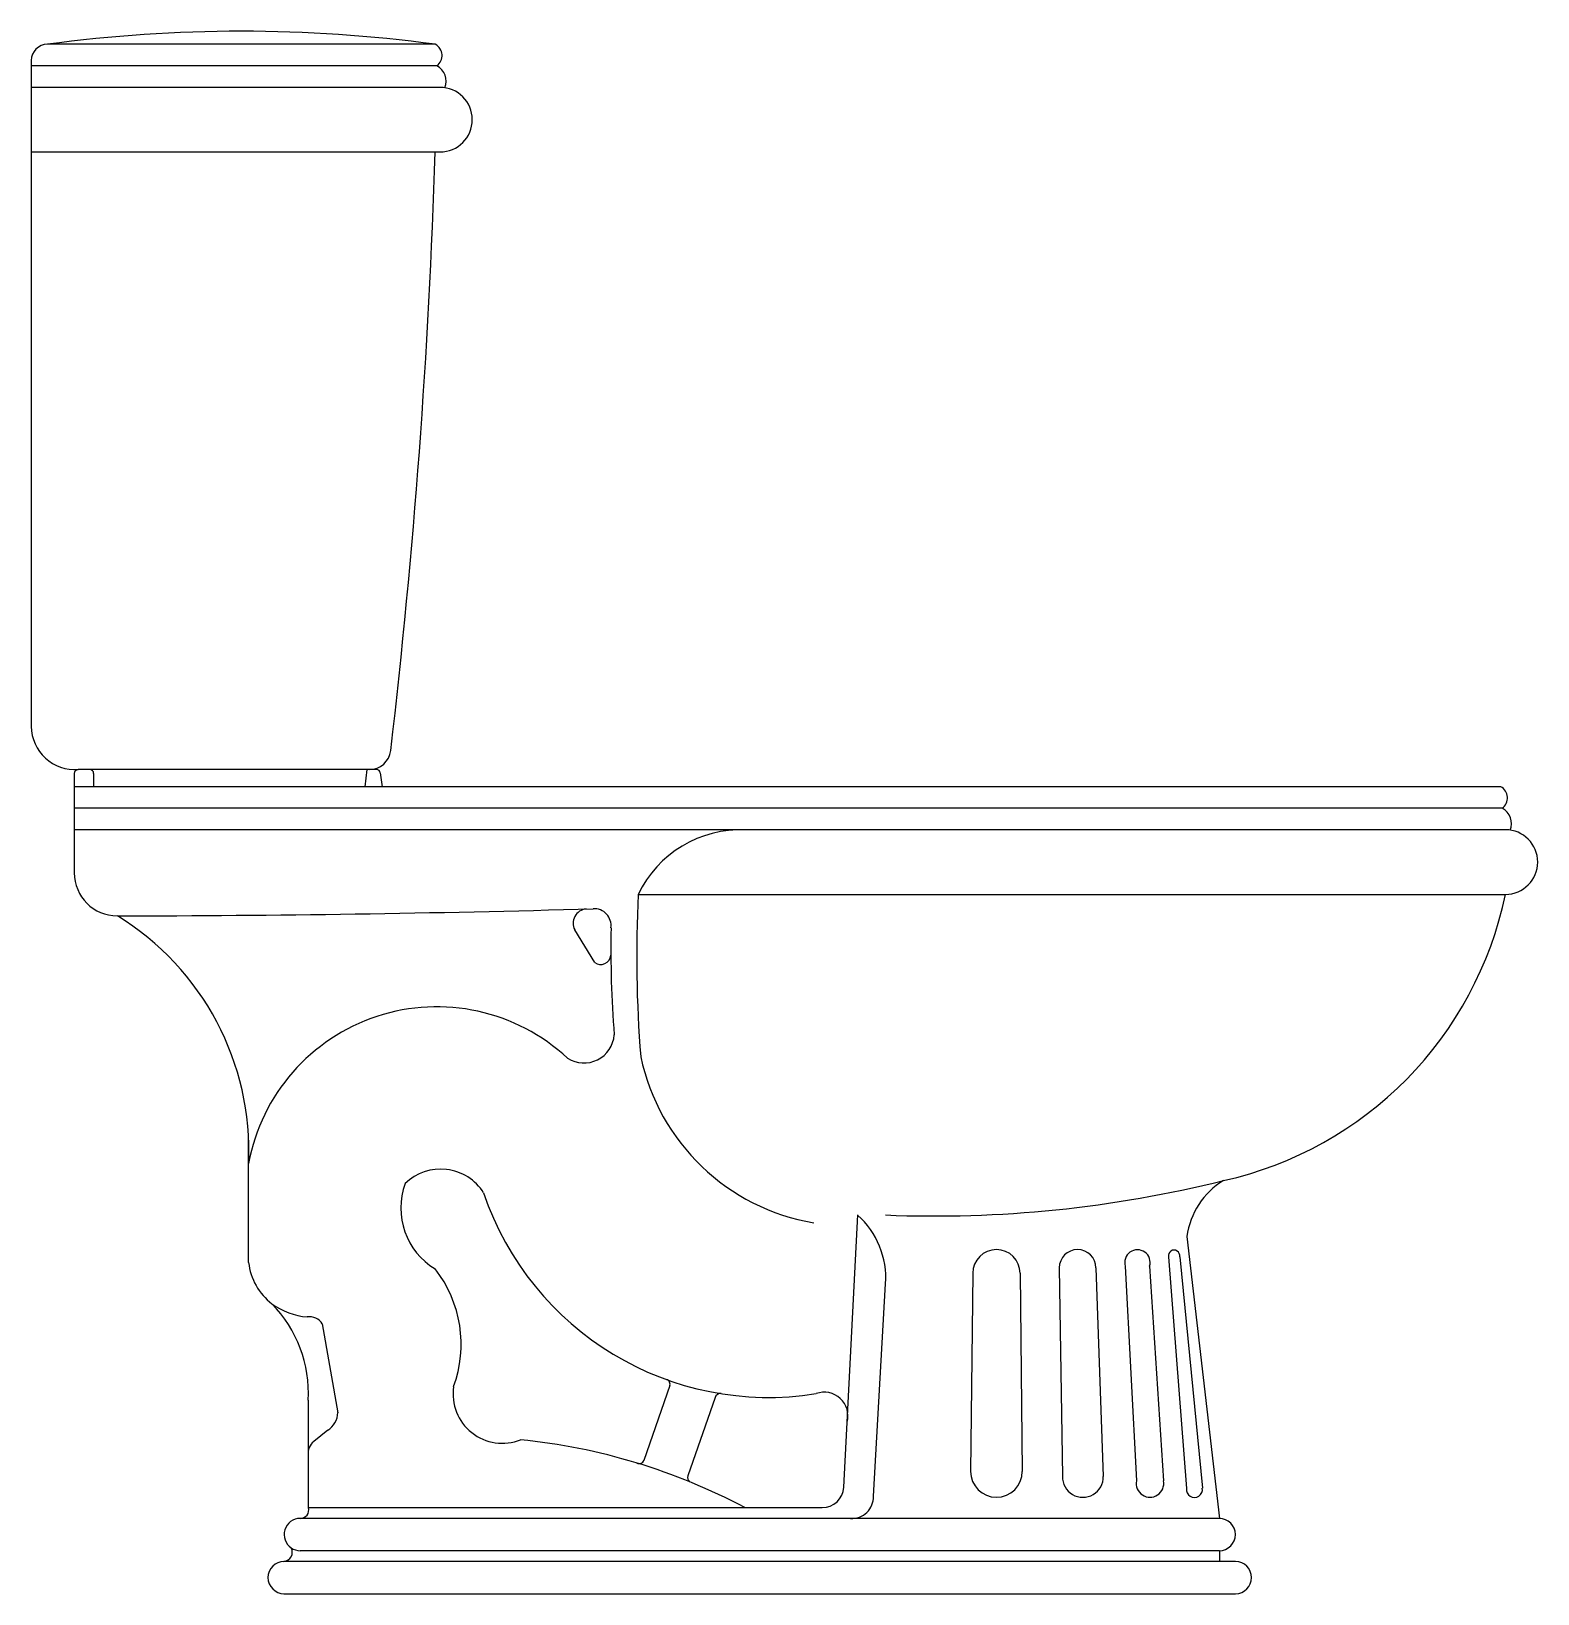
# Model space of a CAD drawing. Extents: x -857.657 to -856.957, y 507.685 to 508.411.
import ezdxf

# ---------------------------------------------------------------- set-up
doc = ezdxf.new("R2010")
doc.units = 0
doc.header["$LTSCALE"] = 50
doc.header["$MEASUREMENT"] = 0
doc.layers.add('A-PECAS', color=2, linetype='CONTINUOUS')

msp = doc.modelspace()

# ---------------------------------------------------------------- linework, layer by layer
at = {"layer": 'A-PECAS', "color": 1}
for p, q in [((-857.46878, 508.40479), (-857.64903, 508.40479)), ((-857.46808, 508.39479), (-857.65653, 508.39479)), ((-857.46659, 508.38479), (-857.65653, 508.38479)), ((-857.65653, 508.35479), (-857.46659, 508.35479)), ((-856.97302, 508.04979), (-857.63653, 508.04979)), ((-856.97153, 508.03979), (-857.63653, 508.03979)), ((-857.37453, 508.00979), (-856.97153, 508.00979)), ((-857.39471, 507.97817), (-857.40401, 507.99324)), ((-857.27903, 507.73427), (-857.27253, 507.86079)), ((-857.12816, 507.84139), (-857.11977, 507.73373)), ((-857.1229, 507.84139), (-857.11238, 507.73386)), ((-857.21905, 507.83371), (-857.22005, 507.74162)), ((-857.19705, 507.83371), (-857.19605, 507.74162)), ((-857.17886, 507.83621), (-857.1774, 507.73932)), ((-857.16186, 507.83621), (-857.1584, 507.73932)), ((-857.14821, 507.83697), (-857.14297, 507.73725)), ((-857.13688, 507.83697), (-857.13044, 507.73725)), ((-857.26522, 507.73009), (-857.25953, 507.82879)), ((-857.52128, 507.81015), (-857.51402, 507.76893)), ((-857.35981, 507.78152), (-857.37196, 507.74665)), ((-857.33875, 507.77601), (-857.35146, 507.73952)), ((-857.51871, 507.76073), (-857.52527, 507.75558)), ((-857.52778, 507.72479), (-857.28902, 507.72479)), ((-857.10447, 507.71979), (-857.53159, 507.71979)), ((-857.10447, 507.69979), (-857.53909, 507.69979)), ((-857.10447, 507.70479), (-857.53159, 507.70479))]:
    msp.add_line(p, q, dxfattribs=at)
at = {"layer": 'A-PECAS'}
for p, q in [((-857.65653, 508.39729), (-857.65653, 508.08779)), ((-857.63653, 508.06598), (-857.63653, 508.01979)), ((-857.62934, 508.06779), (-857.63472, 508.06779)), ((-857.49613, 508.06779), (-857.62934, 508.06779)), ((-857.62753, 508.06598), (-857.62753, 508.05979)), ((-857.50053, 508.06779), (-857.50153, 508.05979)), ((-857.49433, 508.0662), (-857.49353, 508.05979)), ((-856.97372, 508.05979), (-857.63653, 508.05979)), ((-857.55553, 507.83879), (-857.55553, 507.89636)), ((-857.11953, 507.85079), (-857.10447, 507.71979)), ((-857.52778, 507.72479), (-857.52778, 507.77479)), ((-857.10447, 507.70479), (-857.10447, 507.69979)), ((-857.10447, 507.70479), (-857.10447, 507.69979)), ((-857.09697, 507.69979), (-857.10447, 507.69979)), ((-857.53909, 507.68479), (-857.09697, 507.68479))]:
    msp.add_line(p, q, dxfattribs=at)
for centre, radius, start, end in [((-857.64903, 508.39729), 0.0075, 90, 180), ((-857.55891, 507.73912), 0.67174, 82.28958, 97.71042), ((-857.47156, 508.39957), 0.00591, 306.07527, 61.98904), ((-857.47186, 508.38765), 0.00808, 338.00367, 62.09845), ((-857.46659, 508.36979), 0.015, 270, 90), ((-860.72548, 508.45644), 3.25821, 353.3056, 358.21209), ((-857.63611, 508.08816), 0.02043, 181.06074, 273.89264), ((-857.49941, 508.07779), 0.01, 270, 353.3056), ((-857.63472, 508.06598), 0.00181, 90, 180), ((-857.62934, 508.06598), 0.00181, 0, 90), ((-857.49613, 508.06598), 0.00181, 7.12502, 90), ((-856.9765, 508.05457), 0.00591, 306.07527, 61.98904), ((-856.9768, 508.04265), 0.00808, 338.00367, 62.09845), ((-856.97153, 508.02479), 0.015, 270, 90), ((-857.61653, 508.01979), 0.02, 180, 270), ((-857.13998, 508.04469), 0.17202, 282.573, 348.2951), ((-857.68352, 507.89058), 0.12812, 357.41021, 58.47586), ((-857.08415, 507.84621), 0.03568, 121.01534, 172.62764), ((-857.52763, 507.84182), 0.02806, 186.2048, 232.61169), ((-857.58746, 507.77782), 0.05975, 357.09498, 44.26571), ((-857.52097, 507.7502), 0.00689, 128.60339, 188.51735), ((-857.53148, 507.72365), 0.00387, 268.425, 17.06242), ((-857.53153, 507.71229), 0.0075, 90.44412, 235.85727), ((-857.10453, 507.71229), 0.0075, 270.44412, 89.55588), ((-857.53903, 507.69229), 0.0075, 90.44412, 269.55588), ((-857.53953, 507.70406), 0.00429, 275.06127, 28.01414), ((-857.09703, 507.69229), 0.0075, 270.44412, 89.55588)]:
    msp.add_arc(centre, radius, start, end, dxfattribs=at)
at = {"layer": 'A-PECAS', "color": 1}
for centre, radius, start, end in [((-857.32678, 507.98686), 0.05297, 87.69694, 154.34956), ((-856.78107, 507.98138), 0.59414, 177.25998, 184.54053), ((-857.62774, 516.13798), 8.1382, 270.078931, 271.635531), ((-857.39805, 507.99633), 0.00671, 95.9058, 207.39203), ((-857.39494, 507.99525), 0.00786, 352.50444, 93.84792), ((-856.8728, 507.98494), 0.51443, 178.96562, 184.51427), ((-857.39187, 507.98186), 0.00466, 232.33911, 355.99397), ((-857.46805, 507.86856), 0.08897, 46.97437, 169.4942), ((-857.39978, 507.94562), 0.0142, 237.80193, 355.29012), ((-857.27631, 507.95495), 0.0992, 191.98741, 260.39843), ((-857.46629, 507.85853), 0.02359, 32.15523, 134.43614), ((-857.45179, 507.86399), 0.03304, 159.84971, 238.89805), ((-857.23694, 508.41745), 0.55712, 267.67669, 283.96125), ((-857.31394, 507.91574), 0.13971, 198.6414, 279.12279), ((-857.29896, 507.83141), 0.03951, 356.19379, 48.02511), ((-857.20805, 507.83371), 0.011, 0, 180), ((-857.17036, 507.83621), 0.0085, 0, 180), ((-857.14254, 507.8387), 0.00592, 342.98648, 197.01352), ((-857.12553, 507.84182), 0.00266, 350.8584, 189.1416), ((-857.51354, 507.80067), 0.05678, 339.75045, 38.094), ((-857.5257, 507.84546), 0.03214, 233.81458, 265.32418), ((-857.52726, 507.80651), 0.007, 31.32588, 98.67683), ((-857.43768, 507.77755), 0.02285, 171.28246, 291.92777), ((-857.36195, 507.78216), 0.00224, 338.16996, 73.64361), ((-857.33643, 507.77543), 0.00239, 80.2315, 166.04311), ((-857.28804, 507.76749), 0.01097, 344.48874, 109.96636), ((-857.52457, 507.76953), 0.01057, 303.69367, 356.77573), ((-857.45739, 507.47523), 0.28254, 62.03941, 84.26406), ((-857.37404, 507.74749), 0.00224, 241.14041, 343.52917), ((-857.34938, 507.73869), 0.00224, 158.26687, 236.57614), ((-857.34938, 507.73869), 0.00224, 258.84105, 260.65563), ((-857.20805, 507.74162), 0.012, 180, 0), ((-857.1679, 507.73912), 0.0095, 178.81977, 1.18023), ((-857.1367, 507.73601), 0.00639, 168.81387, 11.18613), ((-857.28902, 507.73479), 0.01, 270, 357.05918), ((-857.27522, 507.72977), 0.01, 266.48226, 1.87148), ((-857.11607, 507.73329), 0.00373, 173.2454, 8.72271), ((-857.53153, 507.71229), 0.0075, 235.85727, 269.55588)]:
    msp.add_arc(centre, radius, start, end, dxfattribs=at)

doc.saveas('drawing.dxf')
